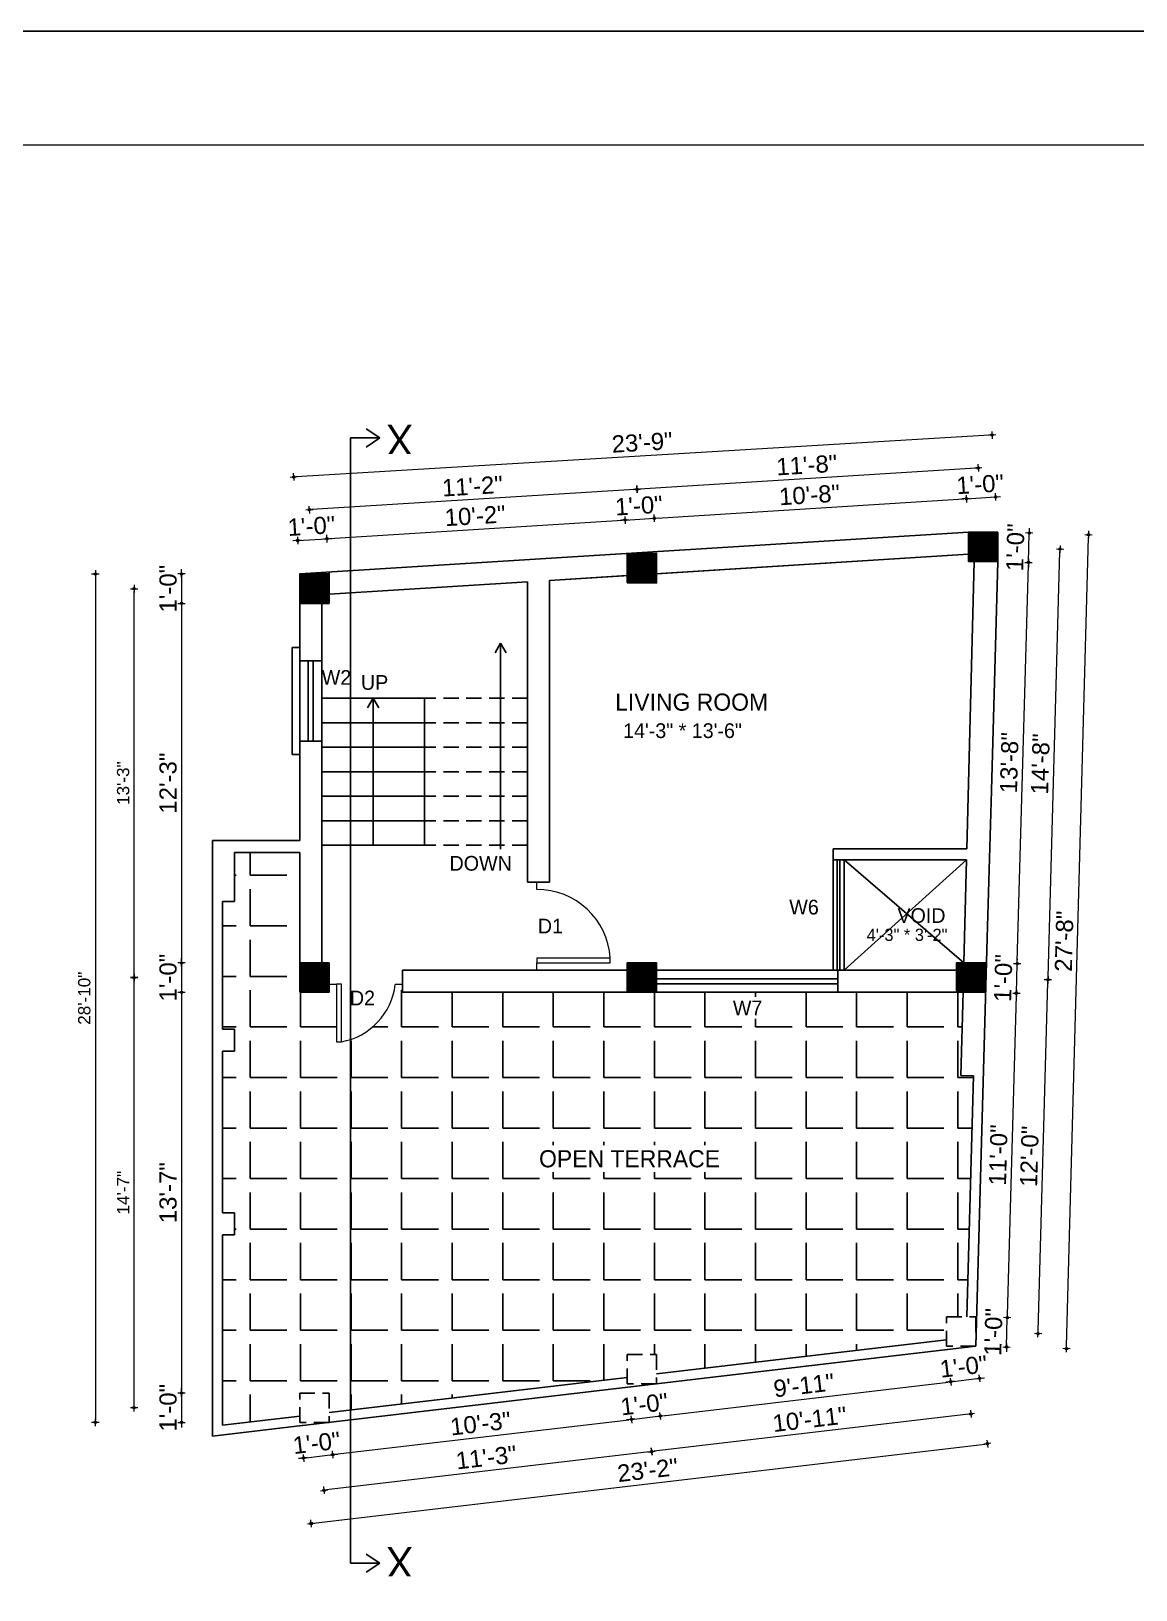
# Model space of a CAD drawing. Header units: inches. Extents: x 36657 to 39835, y -150 to 2098.
# Drawn here: x 38506 to 38957, y 1462 to 2098 of the extents above; entities that cross this region are included whole.
import ezdxf
from ezdxf.enums import TextEntityAlignment as Align

# ---------------------------------------------------------------- set-up
doc = ezdxf.new("R2010")
doc.units = ezdxf.units.IN
doc.header["$LTSCALE"] = 0.5
doc.header["$MEASUREMENT"] = 0
doc.header["$PDMODE"] = 66
doc.linetypes.add('DASHED2', pattern=[0.375, 0.25, -0.125])
for name, color, linetype, lineweight in [('0.13', 2, 'Continuous', 13), ('DW TEXT', 92, 'Continuous', 15), ('ELE1', 3, 'Continuous', 9), ('ELEVATION', 85, 'Continuous', 9), ('hatch', 9, 'Continuous', 0), ('Toilet', 7, 'Continuous', 25)]:
    doc.layers.add(name, color=color, linetype=linetype, lineweight=lineweight)
doc.styles.add('CEN', font='GOTHIC.TTF')
doc.styles.get("Standard").update_dxf_attribs({"font": 'arial.ttf'})
doc.dimstyles.new('S8', dxfattribs={"dimtxt": 5, "dimasz": 1, "dimexe": 6, "dimexo": 18, "dimgap": 1.9375, "dimtad": 1, "dimdec": 0, "dimzin": 3, "dimdsep": 46, "dimlunit": 4, "dimtxsty": 'Standard', "dimblk": 'dot 2', "dimcen": 12, "dimse1": 1, "dimse2": 1, "dimclrd": 1, "dimclre": 1, "dimclrt": 256, "dimadec": 0, "dimazin": 0, "dimtfac": 0.75, "dimtdec": 0, "dimtix": 1, "dimtmove": 1, "dimatfit": 3, "dimldrblk": 'DOT', "dimfxl": 1, "dimtolj": 1, "dimtzin": 0, "dimlwd": 9, "dimlwe": 9, "dimarcsym": 0})
pattern_1 = [(45, (15948.8857, 0), (-0.08838834765, 0.08838834765), [])]

# ---------------------------------------------------------------- blocks, each defined once
blk = doc.blocks.new('dot1')
at = {"layer": 'hatch'}
h = blk.add_hatch(color=256, dxfattribs=at)
edge = h.paths.add_edge_path()
edge.add_arc((0, 0), 1, 0, 360)
for p, q in [((3, 0), (-3, 0)), ((0, 3), (0, -3))]:
    blk.add_line(p, q, dxfattribs=at)
blk.add_circle((0, 0), 1, dxfattribs=at)
blk = doc.blocks.new('dot 2')
at = {"layer": 'hatch', "xscale": 0.5, "yscale": 0.5, "zscale": 0.5}
blk.add_blockref('dot1', (0, 0), dxfattribs=at)
blk = doc.blocks.new('*D1284')
at = {"layer": 'Defpoints', "color": 0, "transparency": 16777216}
for p in [(38615.41, 1528.5), (38627.41, 1529.92), (38628.95, 1516.8)]:
    blk.add_point(p, dxfattribs=at)
at = {"layer": 'Toilet', "color": 1, "lineweight": 9, "transparency": 16777216}
for p, q in [((38615.96, 1515.27), (38614.97, 1515.15)), ((38616.95, 1515.39), (38628.95, 1516.8)), ((38629.95, 1516.92), (38630.94, 1517.04))]:
    blk.add_line(p, q, dxfattribs=at)
for p, rotation in [((38616.95, 1515.39), 6.727351048226113), ((38628.95, 1516.8), 186.7273510482261)]:
    blk.add_blockref('dot 2', p, dxfattribs=dict(at, rotation=rotation))
at = {"layer": 'Toilet', "transparency": 16777216, "insert": (38622.31, 1521.57), "char_height": 7, "attachment_point": 5, "rotation": 6.72735}
blk.add_mtext('\\A1;1\'-0"', dxfattribs=at)
blk = doc.blocks.new('_Dot')
at = {"color": 0, "linetype": 'ByBlock', "lineweight": -2}
blk.add_line((-0.5, 0), (-1, 0), dxfattribs=at)
at = {"color": 0, "linetype": 'ByBlock', "const_width": 0.5}
blk.add_lwpolyline([(-0.25, 0, 1), (0.25, 0, 1)], format="xyb", close=True, dxfattribs=at)
blk = doc.blocks.new('*D1285')
at = {"layer": 'Defpoints', "color": 0, "transparency": 16777216}
for p in [(38749.03, 1545.68), (38627.41, 1529.92), (38750.74, 1531.17)]:
    blk.add_point(p, dxfattribs=at)
at = {"layer": 'Toilet', "color": 1, "lineweight": 9, "transparency": 16777216}
blk.add_line((38629.95, 1516.92), (38749.75, 1531.05), dxfattribs=at)
for p, rotation in [((38750.74, 1531.17), 6.727351048253873), ((38628.95, 1516.8), 186.7273510482539)]:
    blk.add_blockref('dot 2', p, dxfattribs=dict(at, rotation=rotation))
at = {"layer": 'Toilet', "transparency": 16777216, "insert": (38689.2, 1529.46), "char_height": 7, "attachment_point": 5, "rotation": 6.72735}
blk.add_mtext('\\A1;10\'-3"', dxfattribs=at)
blk = doc.blocks.new('*D1286')
at = {"layer": 'Defpoints', "color": 0, "transparency": 16777216}
for p in [(38749.03, 1545.68), (38761.03, 1545.68), (38762.58, 1532.56)]:
    blk.add_point(p, dxfattribs=at)
at = {"layer": 'Toilet', "color": 1, "lineweight": 9, "transparency": 16777216}
for p, q in [((38750.74, 1531.17), (38762.58, 1532.56)), ((38763.57, 1532.68), (38764.56, 1532.8)), ((38749.75, 1531.05), (38748.76, 1530.93))]:
    blk.add_line(p, q, dxfattribs=at)
for p, rotation in [((38750.74, 1531.17), 6.727351048253851), ((38762.58, 1532.56), 186.7273510482539)]:
    blk.add_blockref('dot 2', p, dxfattribs=dict(at, rotation=rotation))
at = {"layer": 'Toilet', "transparency": 16777216, "insert": (38756.01, 1537.34), "char_height": 7, "attachment_point": 5, "rotation": 6.72735}
blk.add_mtext('\\A1;1\'-0"', dxfattribs=at)
blk = doc.blocks.new('*D1287')
at = {"layer": 'Defpoints', "color": 0, "transparency": 16777216}
for p in [(38879.31, 1561.05), (38761.03, 1545.68), (38881.02, 1546.54)]:
    blk.add_point(p, dxfattribs=at)
at = {"layer": 'Toilet', "color": 1, "lineweight": 9, "transparency": 16777216}
blk.add_line((38763.57, 1532.68), (38880.03, 1546.42), dxfattribs=at)
for p, rotation in [((38881.02, 1546.54), 6.727351048253873), ((38762.58, 1532.56), 186.7273510482539)]:
    blk.add_blockref('dot 2', p, dxfattribs=dict(at, rotation=rotation))
at = {"layer": 'Toilet', "transparency": 16777216, "insert": (38821.15, 1545.02), "char_height": 7, "attachment_point": 5, "rotation": 6.72735}
blk.add_mtext('\\A1;9\'-11"', dxfattribs=at)
blk = doc.blocks.new('*D1288')
at = {"layer": 'Defpoints', "color": 0, "transparency": 16777216}
for p in [(38879.31, 1561.05), (38891.31, 1561.05), (38892.86, 1547.93)]:
    blk.add_point(p, dxfattribs=at)
at = {"layer": 'Toilet', "color": 1, "lineweight": 9, "transparency": 16777216}
for p, q in [((38880.03, 1546.42), (38879.03, 1546.3)), ((38881.02, 1546.54), (38892.86, 1547.93)), ((38893.85, 1548.05), (38894.84, 1548.17))]:
    blk.add_line(p, q, dxfattribs=at)
for p, rotation in [((38881.02, 1546.54), 6.727351048253851), ((38892.86, 1547.93), 186.7273510482539)]:
    blk.add_blockref('dot 2', p, dxfattribs=dict(at, rotation=rotation))
at = {"layer": 'Toilet', "transparency": 16777216, "insert": (38886.29, 1552.71), "char_height": 7, "attachment_point": 5, "rotation": 6.72735}
blk.add_mtext('\\A1;1\'-0"', dxfattribs=at)
blk = doc.blocks.new('*D1289')
at = {"layer": 'Defpoints', "color": 0, "transparency": 16777216}
for p in [(38885.31, 1567.05), (38755.03, 1551.68), (38759, 1518.04)]:
    blk.add_point(p, dxfattribs=at)
at = {"layer": 'Toilet', "color": 1, "lineweight": 9, "transparency": 16777216}
blk.add_line((38888.28, 1533.29), (38759.99, 1518.15), dxfattribs=at)
for p, rotation in [((38889.28, 1533.4), 6.727351048226033), ((38759, 1518.04), 186.727351048226)]:
    blk.add_blockref('dot 2', p, dxfattribs=dict(at, rotation=rotation))
at = {"layer": 'Toilet', "transparency": 16777216, "insert": (38823.49, 1531.19), "char_height": 7, "attachment_point": 5, "rotation": 6.72735}
blk.add_mtext('\\A1;10\'-11"', dxfattribs=at)
blk = doc.blocks.new('*D1290')
at = {"layer": 'Defpoints', "color": 0, "transparency": 16777216}
for p in [(38755.03, 1551.68), (38621.41, 1535.92), (38625.38, 1502.27)]:
    blk.add_point(p, dxfattribs=at)
at = {"layer": 'Toilet', "color": 1, "lineweight": 9, "transparency": 16777216}
blk.add_line((38758.01, 1517.92), (38626.37, 1502.39), dxfattribs=at)
for p, rotation in [((38759, 1518.04), 6.727351048254011), ((38625.38, 1502.27), 186.727351048254)]:
    blk.add_blockref('dot 2', p, dxfattribs=dict(at, rotation=rotation))
at = {"layer": 'Toilet', "transparency": 16777216, "insert": (38691.54, 1515.63), "char_height": 7, "attachment_point": 5, "rotation": 6.72735}
blk.add_mtext('\\A1;11\'-3"', dxfattribs=at)
blk = doc.blocks.new('*D1291')
at = {"layer": 'Defpoints', "color": 0, "transparency": 16777216}
for p in [(38891.31, 1561.05), (38615.41, 1528.5), (38896, 1521.25)]:
    blk.add_point(p, dxfattribs=at)
at = {"layer": 'Toilet', "color": 1, "lineweight": 9, "transparency": 16777216}
blk.add_line((38621.1, 1488.82), (38895.01, 1521.13), dxfattribs=at)
for p, rotation in [((38896, 1521.25), 6.727351048225832), ((38620.1, 1488.7), 186.7273510482258)]:
    blk.add_blockref('dot 2', p, dxfattribs=dict(at, rotation=rotation))
at = {"layer": 'Toilet', "transparency": 16777216, "insert": (38757.41, 1510.45), "char_height": 7, "attachment_point": 5, "rotation": 6.72735}
blk.add_mtext('\\A1;23\'-2"', dxfattribs=at)
blk = doc.blocks.new('*D1292')
at = {"layer": 'Defpoints', "color": 0, "transparency": 16777216}
for p in [(38889.36, 1711.41), (38920.74, 1710.53), (38885.31, 1567.05)]:
    blk.add_point(p, dxfattribs=at)
at = {"layer": 'Toilet', "color": 1, "lineweight": 9, "transparency": 16777216}
blk.add_line((38916.72, 1567.17), (38920.71, 1709.53), dxfattribs=at)
for p, rotation in [((38920.74, 1710.53), 88.3940478382733), ((38916.69, 1566.17), 268.3940478382733)]:
    blk.add_blockref('dot 2', p, dxfattribs=dict(at, rotation=rotation))
at = {"layer": 'Toilet', "transparency": 16777216, "insert": (38913.2, 1638.5), "char_height": 7, "attachment_point": 5, "rotation": 88.39405}
blk.add_mtext('\\A1;12\'-0"', dxfattribs=at)
blk = doc.blocks.new('*D1293')
at = {"layer": 'Defpoints', "color": 0, "transparency": 16777216}
for p in [(38894.28, 1887.14), (38925.66, 1886.26), (38889.36, 1711.41)]:
    blk.add_point(p, dxfattribs=at)
at = {"layer": 'Toilet', "color": 1, "lineweight": 9, "transparency": 16777216}
blk.add_line((38920.77, 1711.53), (38925.64, 1885.26), dxfattribs=at)
for p, rotation in [((38925.66, 1886.26), 88.3940478382136), ((38920.74, 1710.53), 268.3940478382136)]:
    blk.add_blockref('dot 2', p, dxfattribs=dict(at, rotation=rotation))
at = {"layer": 'Toilet', "transparency": 16777216, "insert": (38917.69, 1798.55), "char_height": 7, "attachment_point": 5, "rotation": 88.39405}
blk.add_mtext('\\A1;14\'-8"', dxfattribs=at)
blk = doc.blocks.new('*D1236')
at = {"layer": 'Defpoints', "color": 0, "transparency": 16777216}
for p in [(38891.64, 1573.05), (38904.15, 1572.69), (38891.31, 1561.05)]:
    blk.add_point(p, dxfattribs=at)
at = {"layer": 'Toilet', "color": 1, "lineweight": 9, "transparency": 16777216}
for p, q in [((38903.82, 1560.69), (38904.15, 1572.69)), ((38904.18, 1573.69), (38904.21, 1574.69)), ((38903.79, 1559.69), (38903.76, 1558.7))]:
    blk.add_line(p, q, dxfattribs=at)
for p, rotation in [((38904.15, 1572.69), 268.3940478382552), ((38903.82, 1560.69), 88.39404783825515)]:
    blk.add_blockref('dot 2', p, dxfattribs=dict(at, rotation=rotation))
at = {"layer": 'Toilet', "transparency": 16777216, "insert": (38898.48, 1566.85), "char_height": 7, "attachment_point": 5, "rotation": 88.39405}
blk.add_mtext('\\A1;1\'-0"', dxfattribs=at)
blk = doc.blocks.new('*D1269')
at = {"layer": 'Defpoints', "color": 0, "transparency": 16777216}
for p in [(38895.36, 1705.41), (38907.87, 1705.06), (38891.64, 1573.05)]:
    blk.add_point(p, dxfattribs=at)
at = {"layer": 'Toilet', "color": 1, "lineweight": 9, "transparency": 16777216}
blk.add_line((38904.18, 1573.69), (38907.84, 1704.06), dxfattribs=at)
for p, rotation in [((38907.87, 1705.06), 88.3940478382136), ((38904.15, 1572.69), 268.3940478382136)]:
    blk.add_blockref('dot 2', p, dxfattribs=dict(at, rotation=rotation))
at = {"layer": 'Toilet', "transparency": 16777216, "insert": (38900.5, 1639.03), "char_height": 7, "attachment_point": 5, "rotation": 88.39405}
blk.add_mtext('\\A1;11\'-0"', dxfattribs=at)
blk = doc.blocks.new('*D1270')
at = {"layer": 'Defpoints', "color": 0, "transparency": 16777216}
for p in [(38895.36, 1717.41), (38908.2, 1717.05), (38895.36, 1705.41)]:
    blk.add_point(p, dxfattribs=at)
at = {"layer": 'Toilet', "color": 1, "lineweight": 9, "transparency": 16777216}
for p, q in [((38907.87, 1705.06), (38908.2, 1717.05)), ((38908.23, 1718.05), (38908.26, 1719.05)), ((38907.84, 1704.06), (38907.81, 1703.06))]:
    blk.add_line(p, q, dxfattribs=at)
for p, rotation in [((38908.2, 1717.05), 268.3940478382136), ((38907.87, 1705.06), 88.39404783821358)]:
    blk.add_blockref('dot 2', p, dxfattribs=dict(at, rotation=rotation))
at = {"layer": 'Toilet', "transparency": 16777216, "insert": (38902.52, 1711.21), "char_height": 7, "attachment_point": 5, "rotation": 88.39405}
blk.add_mtext('\\A1;1\'-0"', dxfattribs=at)
blk = doc.blocks.new('*D1271')
at = {"layer": 'Defpoints', "color": 0, "transparency": 16777216}
for p in [(38900.28, 1881.14), (38912.79, 1880.79), (38895.36, 1717.41)]:
    blk.add_point(p, dxfattribs=at)
at = {"layer": 'Toilet', "color": 1, "lineweight": 9, "transparency": 16777216}
blk.add_line((38908.23, 1718.05), (38912.76, 1879.79), dxfattribs=at)
for p, rotation in [((38912.79, 1880.79), 88.3940478382136), ((38908.2, 1717.05), 268.3940478382136)]:
    blk.add_blockref('dot 2', p, dxfattribs=dict(at, rotation=rotation))
at = {"layer": 'Toilet', "transparency": 16777216, "insert": (38904.99, 1799.07), "char_height": 7, "attachment_point": 5, "rotation": 88.39405}
blk.add_mtext('\\A1;13\'-8"', dxfattribs=at)
blk = doc.blocks.new('*D1272')
at = {"layer": 'Defpoints', "color": 0, "transparency": 16777216}
for p in [(38900.28, 1893.14), (38913.13, 1892.78), (38900.28, 1881.14)]:
    blk.add_point(p, dxfattribs=at)
at = {"layer": 'Toilet', "color": 1, "lineweight": 9, "transparency": 16777216}
for p, q in [((38912.79, 1880.79), (38913.13, 1892.78)), ((38913.16, 1893.78), (38913.18, 1894.78)), ((38912.76, 1879.79), (38912.74, 1878.79))]:
    blk.add_line(p, q, dxfattribs=at)
for p, rotation in [((38913.13, 1892.78), 268.3940478382136), ((38912.79, 1880.79), 88.39404783821358)]:
    blk.add_blockref('dot 2', p, dxfattribs=dict(at, rotation=rotation))
at = {"layer": 'Toilet', "transparency": 16777216, "insert": (38907.45, 1886.94), "char_height": 7, "attachment_point": 5, "rotation": 88.39405}
blk.add_mtext('\\A1;1\'-0"', dxfattribs=at)
blk = doc.blocks.new('*D1274')
at = {"layer": 'Defpoints', "color": 0, "transparency": 16777216}
for p in [(38626.56, 1890.49), (38615.41, 1876.09), (38627.41, 1876.84)]:
    blk.add_point(p, dxfattribs=at)
at = {"layer": 'Toilet', "color": 1, "lineweight": 9, "transparency": 16777216}
for p, q in [((38613.56, 1889.68), (38612.56, 1889.62)), ((38614.56, 1889.74), (38626.56, 1890.49)), ((38627.55, 1890.55), (38628.55, 1890.61))]:
    blk.add_line(p, q, dxfattribs=at)
for p, rotation in [((38614.56, 1889.74), 3.575827605927389), ((38626.56, 1890.49), 183.5758276059273)]:
    blk.add_blockref('dot 2', p, dxfattribs=dict(at, rotation=rotation))
at = {"layer": 'Toilet', "transparency": 16777216, "insert": (38620.21, 1895.62), "char_height": 7, "attachment_point": 5, "rotation": 3.57583}
blk.add_mtext('\\A1;1\'-0"', dxfattribs=at)
blk = doc.blocks.new('*D1275')
at = {"layer": 'Defpoints', "color": 0, "transparency": 16777216}
for p in [(38748.18, 1898.09), (38749.03, 1884.44), (38627.41, 1876.84)]:
    blk.add_point(p, dxfattribs=at)
at = {"layer": 'Toilet', "color": 1, "lineweight": 9, "transparency": 16777216}
blk.add_line((38627.55, 1890.55), (38747.18, 1898.03), dxfattribs=at)
for p, rotation in [((38748.18, 1898.09), 3.575827605928281), ((38626.56, 1890.49), 183.5758276059283)]:
    blk.add_blockref('dot 2', p, dxfattribs=dict(at, rotation=rotation))
at = {"layer": 'Toilet', "transparency": 16777216, "insert": (38687.02, 1899.79), "char_height": 7, "attachment_point": 5, "rotation": 3.57583}
blk.add_mtext('\\A1;10\'-2"', dxfattribs=at)
blk = doc.blocks.new('*D1276')
at = {"layer": 'Defpoints', "color": 0, "transparency": 16777216}
for p in [(38760.13, 1898.84), (38749.03, 1884.44), (38761.03, 1884.44)]:
    blk.add_point(p, dxfattribs=at)
at = {"layer": 'Toilet', "color": 1, "lineweight": 9, "transparency": 16777216}
for p, q in [((38747.18, 1898.03), (38746.18, 1897.97)), ((38748.18, 1898.09), (38760.13, 1898.84)), ((38761.13, 1898.9), (38762.13, 1898.96))]:
    blk.add_line(p, q, dxfattribs=at)
for p, rotation in [((38748.18, 1898.09), 3.575827605928268), ((38760.13, 1898.84), 183.5758276059282)]:
    blk.add_blockref('dot 2', p, dxfattribs=dict(at, rotation=rotation))
at = {"layer": 'Toilet', "transparency": 16777216, "insert": (38753.81, 1903.96), "char_height": 7, "attachment_point": 5, "rotation": 3.57583}
blk.add_mtext('\\A1;1\'-0"', dxfattribs=at)
blk = doc.blocks.new('*D1277')
at = {"layer": 'Defpoints', "color": 0, "transparency": 16777216}
for p in [(38887.43, 1906.79), (38888.28, 1893.14), (38761.03, 1884.44)]:
    blk.add_point(p, dxfattribs=at)
at = {"layer": 'Toilet', "color": 1, "lineweight": 9, "transparency": 16777216}
blk.add_line((38761.13, 1898.9), (38886.43, 1906.73), dxfattribs=at)
for p, rotation in [((38887.43, 1906.79), 3.575827605928281), ((38760.13, 1898.84), 183.5758276059283)]:
    blk.add_blockref('dot 2', p, dxfattribs=dict(at, rotation=rotation))
at = {"layer": 'Toilet', "transparency": 16777216, "insert": (38823.44, 1908.32), "char_height": 7, "attachment_point": 5, "rotation": 3.57583}
blk.add_mtext('\\A1;10\'-8"', dxfattribs=at)
blk = doc.blocks.new('*D1278')
at = {"layer": 'Defpoints', "color": 0, "transparency": 16777216}
for p in [(38899.38, 1907.54), (38888.28, 1893.14), (38900.28, 1893.14)]:
    blk.add_point(p, dxfattribs=at)
at = {"layer": 'Toilet', "color": 1, "lineweight": 9, "transparency": 16777216}
for p, q in [((38886.43, 1906.73), (38885.43, 1906.67)), ((38887.43, 1906.79), (38899.38, 1907.54)), ((38900.38, 1907.6), (38901.38, 1907.66))]:
    blk.add_line(p, q, dxfattribs=at)
for p, rotation in [((38887.43, 1906.79), 3.575827605928268), ((38899.38, 1907.54), 183.5758276059283)]:
    blk.add_blockref('dot 2', p, dxfattribs=dict(at, rotation=rotation))
at = {"layer": 'Toilet', "transparency": 16777216, "insert": (38893.06, 1912.67), "char_height": 7, "attachment_point": 5, "rotation": 3.57583}
blk.add_mtext('\\A1;1\'-0"', dxfattribs=at)
blk = doc.blocks.new('*D1279')
at = {"layer": 'Defpoints', "color": 0, "transparency": 16777216}
for p in [(38753.02, 1910.65), (38894.28, 1887.14), (38755.03, 1878.44)]:
    blk.add_point(p, dxfattribs=at)
at = {"layer": 'Toilet', "color": 1, "lineweight": 9, "transparency": 16777216}
blk.add_line((38891.27, 1919.29), (38754.02, 1910.71), dxfattribs=at)
for p, rotation in [((38892.27, 1919.35), 3.575843646370442), ((38753.02, 1910.65), 183.5758436463704)]:
    blk.add_blockref('dot 2', p, dxfattribs=dict(at, rotation=rotation))
at = {"layer": 'Toilet', "transparency": 16777216, "insert": (38822.3, 1920.5), "char_height": 7, "attachment_point": 5, "rotation": 3.57584}
blk.add_mtext('\\A1;11\'-8"', dxfattribs=at)
blk = doc.blocks.new('*D1280')
at = {"layer": 'Defpoints', "color": 0, "transparency": 16777216}
for p in [(38619.4, 1902.3), (38755.03, 1878.44), (38621.41, 1870.09)]:
    blk.add_point(p, dxfattribs=at)
at = {"layer": 'Toilet', "color": 1, "lineweight": 9, "transparency": 16777216}
blk.add_line((38752.02, 1910.59), (38620.39, 1902.36), dxfattribs=at)
for p, rotation in [((38753.02, 1910.65), 3.575843646351018), ((38619.4, 1902.3), 183.575843646351)]:
    blk.add_blockref('dot 2', p, dxfattribs=dict(at, rotation=rotation))
at = {"layer": 'Toilet', "transparency": 16777216, "insert": (38685.87, 1911.92), "char_height": 7, "attachment_point": 5, "rotation": 3.57584}
blk.add_mtext('\\A1;11\'-2"', dxfattribs=at)
blk = doc.blocks.new('*D1281')
at = {"layer": 'Defpoints', "color": 0, "transparency": 16777216}
for p in [(38613.04, 1915.7), (38900.28, 1893.14), (38615.41, 1876.09)]:
    blk.add_point(p, dxfattribs=at)
at = {"layer": 'Toilet', "color": 1, "lineweight": 9, "transparency": 16777216}
blk.add_line((38896.91, 1932.69), (38614.04, 1915.76), dxfattribs=at)
for p, rotation in [((38897.91, 1932.75), 3.425574687814992), ((38613.04, 1915.7), 183.425574687815)]:
    blk.add_blockref('dot 2', p, dxfattribs=dict(at, rotation=rotation))
at = {"layer": 'Toilet', "transparency": 16777216, "insert": (38755.15, 1929.73), "char_height": 7, "attachment_point": 5, "rotation": 3.42557}
blk.add_mtext('\\A1;23\'-9"', dxfattribs=at)
blk = doc.blocks.new('*D1227')
at = {"layer": 'Defpoints', "color": 0, "transparency": 16777216}
for p in [(38615.41, 1876.09), (38567.24, 1864.09), (38615.41, 1864.09)]:
    blk.add_point(p, dxfattribs=at)
at = {"layer": 'Toilet', "color": 1, "lineweight": 9, "transparency": 16777216}
for p, q in [((38567.24, 1877.09), (38567.24, 1878.09)), ((38567.24, 1876.09), (38567.24, 1864.09)), ((38567.24, 1863.09), (38567.24, 1862.09))]:
    blk.add_line(p, q, dxfattribs=at)
for p, rotation in [((38567.24, 1876.09), 270), ((38567.24, 1864.09), 90)]:
    blk.add_blockref('dot 2', p, dxfattribs=dict(at, rotation=rotation))
at = {"layer": 'Toilet', "transparency": 16777216, "insert": (38561.73, 1870.09), "char_height": 7, "attachment_point": 5, "rotation": 90}
blk.add_mtext('\\A1;1\'-0"', dxfattribs=at)
blk = doc.blocks.new('*D1228')
at = {"layer": 'Defpoints', "color": 0, "transparency": 16777216}
for p in [(38615.41, 1864.09), (38567.24, 1717.41), (38615.41, 1717.41)]:
    blk.add_point(p, dxfattribs=at)
at = {"layer": 'Toilet', "color": 1, "lineweight": 9, "transparency": 16777216}
blk.add_line((38567.24, 1863.09), (38567.24, 1718.41), dxfattribs=at)
for p, rotation in [((38567.24, 1864.09), 90), ((38567.24, 1717.41), 270)]:
    blk.add_blockref('dot 2', p, dxfattribs=dict(at, rotation=rotation))
at = {"layer": 'Toilet', "transparency": 16777216, "insert": (38561.73, 1790.75), "char_height": 7, "attachment_point": 5, "rotation": 90}
blk.add_mtext('\\A1;12\'-3"', dxfattribs=at)
blk = doc.blocks.new('*D1229')
at = {"layer": 'Defpoints', "color": 0, "transparency": 16777216}
for p in [(38615.41, 1717.41), (38567.24, 1705.41), (38615.41, 1705.41)]:
    blk.add_point(p, dxfattribs=at)
at = {"layer": 'Toilet', "color": 1, "lineweight": 9, "transparency": 16777216}
for p, q in [((38567.24, 1718.41), (38567.24, 1719.41)), ((38567.24, 1717.41), (38567.24, 1705.41)), ((38567.24, 1704.41), (38567.24, 1703.41))]:
    blk.add_line(p, q, dxfattribs=at)
for p, rotation in [((38567.24, 1717.41), 270), ((38567.24, 1705.41), 90)]:
    blk.add_blockref('dot 2', p, dxfattribs=dict(at, rotation=rotation))
at = {"layer": 'Toilet', "transparency": 16777216, "insert": (38561.73, 1711.41), "char_height": 7, "attachment_point": 5, "rotation": 90}
blk.add_mtext('\\A1;1\'-0"', dxfattribs=at)
blk = doc.blocks.new('*D1230')
at = {"layer": 'Defpoints', "color": 0, "transparency": 16777216}
for p in [(38615.41, 1705.41), (38567.24, 1541.92), (38615.41, 1541.92)]:
    blk.add_point(p, dxfattribs=at)
at = {"layer": 'Toilet', "color": 1, "lineweight": 9, "transparency": 16777216}
blk.add_line((38567.24, 1704.41), (38567.24, 1542.92), dxfattribs=at)
for p, rotation in [((38567.24, 1705.41), 90), ((38567.24, 1541.92), 270)]:
    blk.add_blockref('dot 2', p, dxfattribs=dict(at, rotation=rotation))
at = {"layer": 'Toilet', "transparency": 16777216, "insert": (38561.73, 1623.66), "char_height": 7, "attachment_point": 5, "rotation": 90}
blk.add_mtext('\\A1;13\'-7"', dxfattribs=at)
blk = doc.blocks.new('*D1231')
at = {"layer": 'Defpoints', "color": 0, "transparency": 16777216}
for p in [(38615.41, 1541.92), (38567.24, 1529.92), (38615.41, 1529.92)]:
    blk.add_point(p, dxfattribs=at)
at = {"layer": 'Toilet', "color": 1, "lineweight": 9, "transparency": 16777216}
for p, q in [((38567.24, 1542.92), (38567.24, 1543.92)), ((38567.24, 1541.92), (38567.24, 1529.92)), ((38567.24, 1528.92), (38567.24, 1527.92))]:
    blk.add_line(p, q, dxfattribs=at)
for p, rotation in [((38567.24, 1541.92), 270), ((38567.24, 1529.92), 90)]:
    blk.add_blockref('dot 2', p, dxfattribs=dict(at, rotation=rotation))
at = {"layer": 'Toilet', "transparency": 16777216, "insert": (38561.73, 1535.92), "char_height": 7, "attachment_point": 5, "rotation": 90}
blk.add_mtext('\\A1;1\'-0"', dxfattribs=at)
blk = doc.blocks.new('*D1234')
at = {"layer": 'Defpoints', "color": 0, "transparency": 16777216}
for p in [(38615.41, 1876.09), (38532.03, 1529.92), (38615.41, 1529.92)]:
    blk.add_point(p, dxfattribs=at)
at = {"layer": 'Toilet', "color": 1, "lineweight": 9, "transparency": 16777216}
blk.add_line((38532.03, 1875.09), (38532.03, 1530.92), dxfattribs=at)
for p, rotation in [((38532.03, 1876.09), 90), ((38532.03, 1529.92), 270)]:
    blk.add_blockref('dot 2', p, dxfattribs=dict(at, rotation=rotation))
at = {"layer": 'Toilet', "transparency": 16777216, "insert": (38527.54, 1703), "char_height": 5, "attachment_point": 5, "rotation": 90}
blk.add_mtext('\\A1;28\'-10"', dxfattribs=at)

msp = doc.modelspace()

# ---------------------------------------------------------------- hatches: boundary and pattern name
at = {"layer": 'Toilet'}
h = msp.add_hatch(dxfattribs=at)
h.set_pattern_fill('ANSI31', color=256, angle=90)
h.set_pattern_definition([(135, (38874.25709, -1856.22724), (-0.0883883476, -0.0883883476), [])])
h.paths.add_polyline_path([(38900.28, 1893.14), (38888.28, 1893.14), (38888.28, 1893.14), (38888.28, 1881.14), (38900.28, 1881.14)])
h = msp.add_hatch(dxfattribs=at)
h.set_pattern_fill('ANSI31', color=256)
h.set_pattern_definition(pattern_1)
h.paths.add_polyline_path([(38749.03, 1884.44), (38749.03, 1872.44), (38761.03, 1872.44), (38761.03, 1884.44)])
h = msp.add_hatch(dxfattribs=at)
h.set_pattern_fill('ANSI31', color=256)
h.set_pattern_definition(pattern_1)
h.paths.add_polyline_path([(38615.41, 1876.09), (38615.41, 1864.09), (38627.41, 1864.09), (38627.41, 1876.09)])
h = msp.add_hatch(dxfattribs=at)
h.set_pattern_fill('ANGLE', color=256, scale=75)
h.set_pattern_definition([(0, (15948.886, 0), (0, 20.625), [15, -5.625]), (90, (15948.886, 0), (-20.625, 1e-15), [15, -5.625])])
edge = h.paths.add_edge_path()
edge.add_line((38886.09, 1705.41), (38883.36, 1705.41))
edge.add_line((38883.36, 1705.41), (38761.03, 1705.41))
edge.add_line((38761.03, 1705.41), (38749.03, 1705.41))
edge.add_line((38749.03, 1705.41), (38657.41, 1705.41))
edge.add_line((38657.41, 1705.41), (38657.41, 1708.67))
edge.add_line((38657.41, 1708.67), (38654.41, 1708.67))
edge.add_arc((38627.68, 1711.72), 26.9, 288.38259, 353.4705, ccw=False)
edge.add_line((38636.16, 1686.19), (38636.16, 1534.98))
edge.add_line((38636.16, 1534.98), (38749.03, 1548.29))
edge.add_line((38749.03, 1548.29), (38749.03, 1557.68))
edge.add_line((38749.03, 1557.68), (38761.03, 1557.68))
edge.add_line((38761.03, 1557.68), (38761.03, 1549.71))
edge.add_line((38761.03, 1549.71), (38879.31, 1563.66))
edge.add_line((38879.31, 1563.66), (38879.31, 1573.05))
edge.add_line((38879.31, 1573.05), (38882.63, 1573.05))
edge.add_line((38882.63, 1573.05), (38887.64, 1573.05))
edge.add_line((38887.64, 1573.05), (38890.4, 1671.27))
edge.add_line((38890.4, 1671.27), (38885.2, 1671.42))
edge.add_line((38885.2, 1671.42), (38886.09, 1705.41))
edge = h.paths.add_edge_path()
edge.add_arc((38627.68, 1711.72), 26.9, 280.12311, 288.38259, ccw=False)
edge.add_line((38632.41, 1685.24), (38630.41, 1685.24))
edge.add_line((38630.41, 1685.24), (38630.41, 1708.67))
edge.add_line((38630.41, 1708.67), (38627.41, 1708.67))
edge.add_line((38627.41, 1708.67), (38627.41, 1705.41))
edge.add_line((38627.41, 1705.41), (38615.41, 1705.41))
edge.add_line((38615.41, 1705.41), (38615.41, 1717.41))
edge.add_line((38615.41, 1717.41), (38615.41, 1762.41))
edge.add_line((38615.41, 1762.41), (38588.85, 1762.41))
edge.add_line((38588.85, 1762.41), (38588.85, 1742.41))
edge.add_line((38588.85, 1742.41), (38583.85, 1742.41))
edge.add_line((38583.85, 1742.41), (38583.85, 1690.41))
edge.add_line((38583.85, 1690.41), (38588.85, 1690.41))
edge.add_line((38588.85, 1690.41), (38588.85, 1681.41))
edge.add_line((38588.85, 1681.41), (38583.85, 1681.41))
edge.add_line((38583.85, 1681.41), (38583.85, 1615.41))
edge.add_line((38583.85, 1615.41), (38588.85, 1615.41))
edge.add_line((38588.85, 1615.41), (38588.85, 1606.41))
edge.add_line((38588.85, 1606.41), (38583.85, 1606.41))
edge.add_line((38583.85, 1606.41), (38583.85, 1528.81))
edge.add_line((38583.85, 1528.81), (38615.41, 1532.5))
edge.add_line((38615.41, 1532.5), (38615.41, 1541.92))
edge.add_line((38615.41, 1541.92), (38627.41, 1541.92))
edge.add_line((38627.41, 1541.92), (38627.41, 1533.94))
edge.add_line((38627.41, 1533.94), (38636.16, 1534.98))
edge.add_line((38636.16, 1534.98), (38636.16, 1686.19))
h.paths.add_polyline_path([(38790.37, 1694.55), (38806.02, 1694.55), (38806.02, 1703.55), (38790.37, 1703.55)], flags=16)
h.paths.add_polyline_path([(38712.7, 1631.99), (38787.31, 1631.99), (38787.31, 1643.02), (38712.7, 1643.02)], flags=16)
h = msp.add_hatch(dxfattribs=at)
h.set_pattern_fill('ANSI31', color=256)
h.set_pattern_definition(pattern_1)
h.paths.add_polyline_path([(38615.41, 1705.41), (38627.41, 1705.41), (38627.41, 1717.41), (38615.41, 1717.41)])
h = msp.add_hatch(dxfattribs=at)
h.set_pattern_fill('ANSI31', color=256)
h.set_pattern_definition(pattern_1)
h.paths.add_polyline_path([(38749.03, 1705.41), (38761.03, 1705.41), (38761.03, 1717.41), (38749.03, 1717.41)])
h = msp.add_hatch(dxfattribs=at)
h.set_pattern_fill('ANSI31', color=256)
h.set_pattern_definition(pattern_1)
h.paths.add_polyline_path([(38883.36, 1705.41), (38895.36, 1705.41), (38895.36, 1717.41), (38883.36, 1717.41)])

# ---------------------------------------------------------------- linework, layer by layer
at = {"layer": '0.13', "color": 0, "ltscale": 0.5}
for p, q in [((38714.91, 1750.41), (38710.91, 1750.41)), ((38714.91, 1714.41), (38710.91, 1714.41)), ((38627.41, 1705.91), (38627.41, 1709.91)), ((38657.41, 1705.91), (38657.41, 1709.91))]:
    msp.add_line(p, q, dxfattribs=at)
at = {"layer": 'Defpoints'}
msp.add_lwpolyline([(39834.69, 2097.54), (36657.09, 2097.54), (36657.09, -150.43), (39834.69, -150.43)], close=True, dxfattribs=at)
at = {"layer": 'ELE1'}
msp.add_lwpolyline([(36703.41, 2051.22), (39788.37, 2051.22), (39788.37, -104.11), (36703.41, -104.11)], close=True, dxfattribs=at)
at = {"layer": 'ELEVATION', "color": 146, "ltscale": 0.25, "true_color": 0x105689}
for p, q in [((38712.15, 1747.41), (38712.15, 1750.41)), ((38742.15, 1719.41), (38712.15, 1719.41)), ((38712.15, 1719.41), (38712.15, 1717.41)), ((38712.15, 1714.41), (38712.15, 1717.41)), ((38712.15, 1717.41), (38742.15, 1717.41)), ((38742.15, 1717.41), (38742.15, 1719.41)), ((38627.41, 1708.67), (38630.41, 1708.67)), ((38630.41, 1708.67), (38630.41, 1685.24)), ((38632.41, 1708.67), (38630.41, 1708.67)), ((38632.41, 1685.24), (38632.41, 1708.67)), ((38654.41, 1708.67), (38657.41, 1708.67)), ((38630.41, 1685.24), (38632.41, 1685.24))]:
    msp.add_line(p, q, dxfattribs=at)
for centre, radius, start, end in [((38712.18, 1717.37), 30.04, 3.89669, 90.05318), ((38627.68, 1711.72), 26.9, 280.12311, 353.4705)]:
    msp.add_arc(centre, radius, start, end, dxfattribs=at)
at = {"layer": 'Toilet'}
for p, q in [((38648.16, 1931.58), (38642.49, 1935.28)), ((38636.16, 1931.58), (38636.16, 1472.54)), ((38636.16, 1931.58), (38648.16, 1931.58)), ((38648.16, 1931.58), (38642.49, 1927.88)), ((38888.28, 1893.14), (38615.41, 1876.09)), ((38717.41, 1873.45), (38888.28, 1884.12)), ((38888.28, 1884.12), (38761.03, 1876.17)), ((38615.41, 1876.09), (38615.41, 1767.41)), ((38627.41, 1876.09), (38627.41, 1876.84)), ((38887.61, 1763.91), (38890.67, 1881.14)), ((38897.66, 1787.68), (38900.28, 1881.14)), ((38708.41, 1872.88), (38627.41, 1867.82)), ((38708.41, 1872.88), (38708.41, 1750.41)), ((38749.03, 1875.42), (38717.41, 1873.45)), ((38717.41, 1873.45), (38717.41, 1750.41)), ((38624.41, 1864.09), (38624.41, 1717.41)), ((38612.41, 1802.41), (38612.41, 1846.09)), ((38612.41, 1846.09), (38615.41, 1846.09)), ((38697.41, 1847.83), (38695.15, 1843.95)), ((38697.41, 1847.83), (38697.41, 1763.88)), ((38697.41, 1847.83), (38699.67, 1843.95)), ((38615.41, 1840.59), (38624.41, 1840.59)), ((38618.91, 1807.91), (38618.91, 1840.59)), ((38620.91, 1807.91), (38620.91, 1840.59)), ((38666.41, 1825.41), (38624.41, 1825.41)), ((38645.41, 1825.41), (38643.15, 1821.52)), ((38645.41, 1765.41), (38645.41, 1825.41)), ((38645.41, 1825.41), (38647.67, 1821.52)), ((38666.41, 1765.41), (38666.41, 1825.41)), ((38666.41, 1815.41), (38624.41, 1815.41)), ((38624.41, 1807.91), (38615.41, 1807.91)), ((38612.41, 1802.41), (38615.41, 1802.41)), ((38666.41, 1805.41), (38624.41, 1805.41)), ((38666.41, 1795.41), (38624.41, 1795.41)), ((38897.66, 1787.68), (38895.98, 1727.68)), ((38666.41, 1785.41), (38624.41, 1785.41)), ((38666.41, 1775.41), (38624.41, 1775.41)), ((38579.85, 1767.41), (38579.85, 1524.31)), ((38615.41, 1767.41), (38579.85, 1767.41)), ((38588.85, 1762.41), (38588.85, 1742.41)), ((38615.41, 1762.41), (38588.85, 1762.41)), ((38615.41, 1762.41), (38615.41, 1717.41)), ((38666.41, 1765.41), (38624.41, 1765.41)), ((38887.61, 1763.91), (38833.03, 1763.91)), ((38833.03, 1714.41), (38833.03, 1763.91)), ((38837.53, 1759.41), (38833.03, 1759.41)), ((38834.78, 1759.41), (38834.78, 1714.41)), ((38835.78, 1759.41), (38835.78, 1714.41)), ((38887.5, 1759.41), (38837.53, 1759.41)), ((38837.53, 1759.41), (38886.4, 1717.41)), ((38837.53, 1714.41), (38837.53, 1759.41)), ((38887.5, 1759.4), (38837.53, 1714.41)), ((38886.4, 1717.41), (38887.5, 1759.4)), ((38717.41, 1750.41), (38708.41, 1750.41)), ((38583.85, 1742.41), (38583.85, 1690.41)), ((38588.85, 1742.41), (38583.85, 1742.41)), ((38891.31, 1561.05), (38895.98, 1727.68)), ((38895.95, 1726.41), (38895.94, 1726.41)), ((38657.41, 1714.41), (38749.03, 1714.41)), ((38657.41, 1705.41), (38657.41, 1714.41)), ((38837.53, 1714.41), (38761.03, 1714.41)), ((38835.03, 1710.91), (38761.03, 1710.91)), ((38835.03, 1705.41), (38835.03, 1714.41)), ((38883.36, 1714.41), (38837.53, 1714.41)), ((38657.41, 1705.41), (38749.03, 1705.41)), ((38835.03, 1708.91), (38761.03, 1708.91)), ((38761.03, 1705.41), (38883.36, 1705.41)), ((38885.2, 1671.42), (38886.09, 1705.41)), ((38588.85, 1690.41), (38583.85, 1690.41)), ((38588.85, 1690.41), (38588.85, 1681.41)), ((38583.85, 1681.41), (38583.85, 1615.41)), ((38588.85, 1681.41), (38583.85, 1681.41)), ((38885.2, 1671.42), (38890.4, 1671.27)), ((38887.64, 1573.05), (38890.4, 1671.27)), ((38588.85, 1615.41), (38583.85, 1615.41)), ((38588.85, 1615.41), (38583.85, 1615.41)), ((38588.85, 1606.41), (38588.85, 1615.41)), ((38583.85, 1606.41), (38583.85, 1528.81)), ((38588.85, 1606.41), (38583.85, 1606.41)), ((38615.41, 1528.5), (38891.31, 1561.05)), ((38761.03, 1549.71), (38879.31, 1563.66)), ((38627.41, 1533.94), (38749.03, 1548.29)), ((38615.41, 1532.53), (38583.85, 1528.81)), ((38616.46, 1528.63), (38579.85, 1524.31)), ((38648.16, 1472.54), (38642.49, 1476.24)), ((38636.16, 1472.54), (38648.16, 1472.54)), ((38648.16, 1472.54), (38642.49, 1468.84))]:
    msp.add_line(p, q, dxfattribs=at)
at = {"layer": 'Toilet', "linetype": 'DASHED2', "ltscale": 50}
for p, q in [((38708.41, 1825.41), (38666.41, 1825.41)), ((38708.41, 1815.41), (38666.41, 1815.41)), ((38708.41, 1805.41), (38666.41, 1805.41)), ((38708.41, 1795.41), (38666.41, 1795.41)), ((38708.41, 1785.41), (38666.41, 1785.41)), ((38708.41, 1775.41), (38666.41, 1775.41)), ((38708.41, 1765.41), (38666.41, 1765.41))]:
    msp.add_line(p, q, dxfattribs=at)
at = {"layer": 'Toilet'}
for points in [[(38888.28, 1881.14), (38888.28, 1893.14), (38900.28, 1893.14), (38900.28, 1881.14)], [(38749.03, 1872.44), (38749.03, 1884.44), (38761.03, 1884.44), (38761.03, 1872.44)], [(38615.41, 1864.09), (38615.41, 1876.09), (38627.41, 1876.09), (38627.41, 1864.09)], [(38615.41, 1705.41), (38615.41, 1717.41), (38627.41, 1717.41), (38627.41, 1705.41)], [(38749.03, 1705.41), (38749.03, 1717.41), (38761.03, 1717.41), (38761.03, 1705.41)], [(38883.36, 1705.41), (38883.36, 1717.41), (38895.36, 1717.41), (38895.36, 1705.41)]]:
    msp.add_lwpolyline(points, close=True, dxfattribs=at)
at = {"layer": 'Toilet', "linetype": 'DASHED2', "ltscale": 50}
for points in [[(38879.31, 1561.05), (38879.31, 1573.05), (38891.31, 1573.05), (38891.31, 1561.05)], [(38749.03, 1545.68), (38749.03, 1557.68), (38761.03, 1557.68), (38761.03, 1545.68)], [(38615.41, 1529.92), (38615.41, 1541.92), (38627.41, 1541.92), (38627.41, 1529.92)]]:
    msp.add_lwpolyline(points, close=True, dxfattribs=at)

# ---------------------------------------------------------------- texts
at = {"layer": 'DW TEXT', "ltscale": 0.13, "style": 'CEN'}
for p in [(38656.21, 1931.01), (38656.21, 1473.1)]:
    msp.add_text('X', height=12, rotation=180, dxfattribs=at).set_placement(p, align=Align.MIDDLE_CENTER)
for s, height, p in [('W2', 6, (38630.42, 1833.88)), ('UP', 6, (38645.98, 1831.83)), ('LIVING ROOM ', 7, (38776.64, 1823.82)), ('14\'-3" * 13\'-6"', 6, (38771.62, 1812.16)), ('DOWN', 6, (38689.26, 1758.04)), ('W6', 6, (38821.2, 1740.17)), ('VOID', 6, (38869.13, 1736.72)), ('D1', 6, (38717.73, 1732.44)), ('4\'-3" * 3\'-2"', 5, (38863.26, 1728.87)), ('D2', 6, (38641.02, 1703.09)), ('W7', 6, (38798.19, 1699.05)), ('OPEN TERRACE', 7, (38750.01, 1637.51))]:
    msp.add_text(s, height=height, dxfattribs=at).set_placement(p, align=Align.MIDDLE_CENTER)

# ---------------------------------------------------------------- dimensions: what is measured, and where the dimension line sits
at = {"layer": 'Toilet'}
for p1, p2, distance, picture, middle in [((38900.28, 1893.14), (38615.41, 1876.09), -39.68, '*D1281', (38755.15, 1929.73)), ((38894.28, 1887.14), (38755.03, 1878.44), -32.27, '*D1279', (38822.3, 1920.5)), ((38615.41, 1876.09), (38627.41, 1876.84), 13.68, '*D1274', (38620.21, 1895.62)), ((38885.31, 1567.05), (38889.36, 1711.41), -31.39, '*D1292', (38913.2, 1638.5)), ((38891.31, 1561.05), (38891.64, 1573.05), -12.51, '*D1236', (38898.48, 1566.85)), ((38885.31, 1567.05), (38755.03, 1551.68), 33.88, '*D1289', (38823.49, 1531.19)), ((38615.41, 1528.5), (38891.31, 1561.05), -40.07, '*D1291', (38757.41, 1510.45)), ((38615.41, 1528.5), (38627.41, 1529.92), -13.2, '*D1284', (38622.31, 1521.57))]:
    dim = msp.add_aligned_dim(p1=p1, p2=p2, distance=distance, dimstyle='S8', override={"dimtxt": 7, "dimfxl": 2, "dimfxlon": 1, "dimarcsym": 1}, dxfattribs=at)
    dim.commit()
    dim.dimension.update_dxf_attribs({"geometry": picture, "text_midpoint": middle})
for base, p1, p2, angle, override, picture, middle in [((38619.4, 1902.3), (38755.03, 1878.44), (38621.41, 1870.09), 3.57584, {"dimtxt": 7, "dimfxl": 2, "dimfxlon": 1, "dimarcsym": 1}, '*D1280', (38685.87, 1911.92)), ((38899.38, 1907.54), (38888.28, 1893.14), (38900.28, 1893.14), 183.57583, {"dimtxt": 7, "dimfxl": 2, "dimfxlon": 1, "dimarcsym": 1}, '*D1278', (38893.06, 1912.67)), ((38760.13, 1898.84), (38749.03, 1884.44), (38761.03, 1884.44), 183.57583, {"dimtxt": 7, "dimfxl": 2, "dimfxlon": 1, "dimarcsym": 1}, '*D1276', (38753.81, 1903.96)), ((38887.43, 1906.79), (38761.03, 1884.44), (38888.28, 1893.14), 183.57583, {"dimtxt": 7, "dimfxl": 2, "dimfxlon": 1, "dimarcsym": 1}, '*D1277', (38823.44, 1908.32)), ((38748.18, 1898.09), (38627.41, 1876.84), (38749.03, 1884.44), 183.57583, {"dimtxt": 7, "dimfxl": 2, "dimfxlon": 1, "dimarcsym": 1}, '*D1275', (38687.02, 1899.79)), ((38913.13, 1892.78), (38900.28, 1881.14), (38900.28, 1893.14), 268.39405, {"dimtxt": 7, "dimfxl": 2, "dimfxlon": 1, "dimarcsym": 1}, '*D1272', (38907.45, 1886.94)), ((38925.66, 1886.26), (38889.36, 1711.41), (38894.28, 1887.14), 268.39405, {"dimtxt": 7, "dimfxl": 2, "dimfxlon": 1, "dimarcsym": 1}, '*D1293', (38917.69, 1798.55)), ((38912.79, 1880.79), (38895.36, 1717.41), (38900.28, 1881.14), 268.39405, {"dimtxt": 7, "dimfxl": 2, "dimfxlon": 1, "dimarcsym": 1}, '*D1271', (38904.99, 1799.07)), ((38532.03, 1529.92), (38615.41, 1876.09), (38615.41, 1529.92), 90, {"dimfxl": 2, "dimfxlon": 1, "dimarcsym": 1}, '*D1234', (38527.54, 1703)), ((38567.24, 1864.09), (38615.41, 1876.09), (38615.41, 1864.09), 90, {"dimtxt": 7, "dimfxl": 2, "dimfxlon": 1, "dimarcsym": 1}, '*D1227', (38561.73, 1870.09)), ((38567.24, 1717.41), (38615.41, 1864.09), (38615.41, 1717.41), 90, {"dimtxt": 7, "dimfxl": 2, "dimfxlon": 1, "dimarcsym": 1}, '*D1228', (38561.73, 1790.75)), ((38567.24, 1705.41), (38615.41, 1717.41), (38615.41, 1705.41), 90, {"dimtxt": 7, "dimfxl": 2, "dimfxlon": 1, "dimarcsym": 1}, '*D1229', (38561.73, 1711.41)), ((38908.2, 1717.05), (38895.36, 1705.41), (38895.36, 1717.41), 268.39405, {"dimtxt": 7, "dimfxl": 2, "dimfxlon": 1, "dimarcsym": 1}, '*D1270', (38902.52, 1711.21)), ((38567.24, 1541.92), (38615.41, 1705.41), (38615.41, 1541.92), 90, {"dimtxt": 7, "dimfxl": 2, "dimfxlon": 1, "dimarcsym": 1}, '*D1230', (38561.73, 1623.66)), ((38907.87, 1705.06), (38891.64, 1573.05), (38895.36, 1705.41), 268.39405, {"dimtxt": 7, "dimfxl": 2, "dimfxlon": 1, "dimarcsym": 1}, '*D1269', (38900.5, 1639.03)), ((38881.02, 1546.54), (38761.03, 1545.68), (38879.31, 1561.05), 186.72735, {"dimtxt": 7, "dimfxl": 2, "dimfxlon": 1, "dimarcsym": 1}, '*D1287', (38821.15, 1545.02)), ((38892.86, 1547.93), (38879.31, 1561.05), (38891.31, 1561.05), 186.72735, {"dimtxt": 7, "dimfxl": 2, "dimfxlon": 1, "dimarcsym": 1}, '*D1288', (38886.29, 1552.71)), ((38625.38, 1502.27), (38755.03, 1551.68), (38621.41, 1535.92), 6.72735, {"dimtxt": 7, "dimfxl": 2, "dimfxlon": 1, "dimarcsym": 1}, '*D1290', (38691.54, 1515.63)), ((38567.24, 1529.92), (38615.41, 1541.92), (38615.41, 1529.92), 90, {"dimtxt": 7, "dimfxl": 2, "dimfxlon": 1, "dimarcsym": 1}, '*D1231', (38561.73, 1535.92)), ((38750.74, 1531.17), (38627.41, 1529.92), (38749.03, 1545.68), 186.72735, {"dimtxt": 7, "dimfxl": 2, "dimfxlon": 1, "dimarcsym": 1}, '*D1285', (38689.2, 1529.46)), ((38762.58, 1532.56), (38749.03, 1545.68), (38761.03, 1545.68), 186.72735, {"dimtxt": 7, "dimfxl": 2, "dimfxlon": 1, "dimarcsym": 1}, '*D1286', (38756.01, 1537.34))]:
    dim = msp.add_linear_dim(base=base, p1=p1, p2=p2, angle=angle, dimstyle='S8', override=override, dxfattribs=at)
    dim.commit()
    dim.dimension.update_dxf_attribs({"geometry": picture, "text_midpoint": middle})
msp.add_aligned_dim(p1=(38891.31, 1561.05), p2=(38900.28, 1893.14), distance=-37.03, dimstyle='S8', override={"dimtxt": 7, "dimfxl": 2, "dimfxlon": 1, "dimarcsym": 1}, dxfattribs=at).render()
for base, p1, p2 in [((38547.83, 1870.09), (38621.41, 1711.41), (38621.41, 1870.09)), ((38547.83, 1711.41), (38621.41, 1535.92), (38621.41, 1711.41))]:
    msp.add_linear_dim(base=base, p1=p1, p2=p2, angle=90, dimstyle='S8', override={"dimfxl": 2, "dimfxlon": 1, "dimarcsym": 1}, dxfattribs=at).render()

doc.saveas('drawing.dxf')
